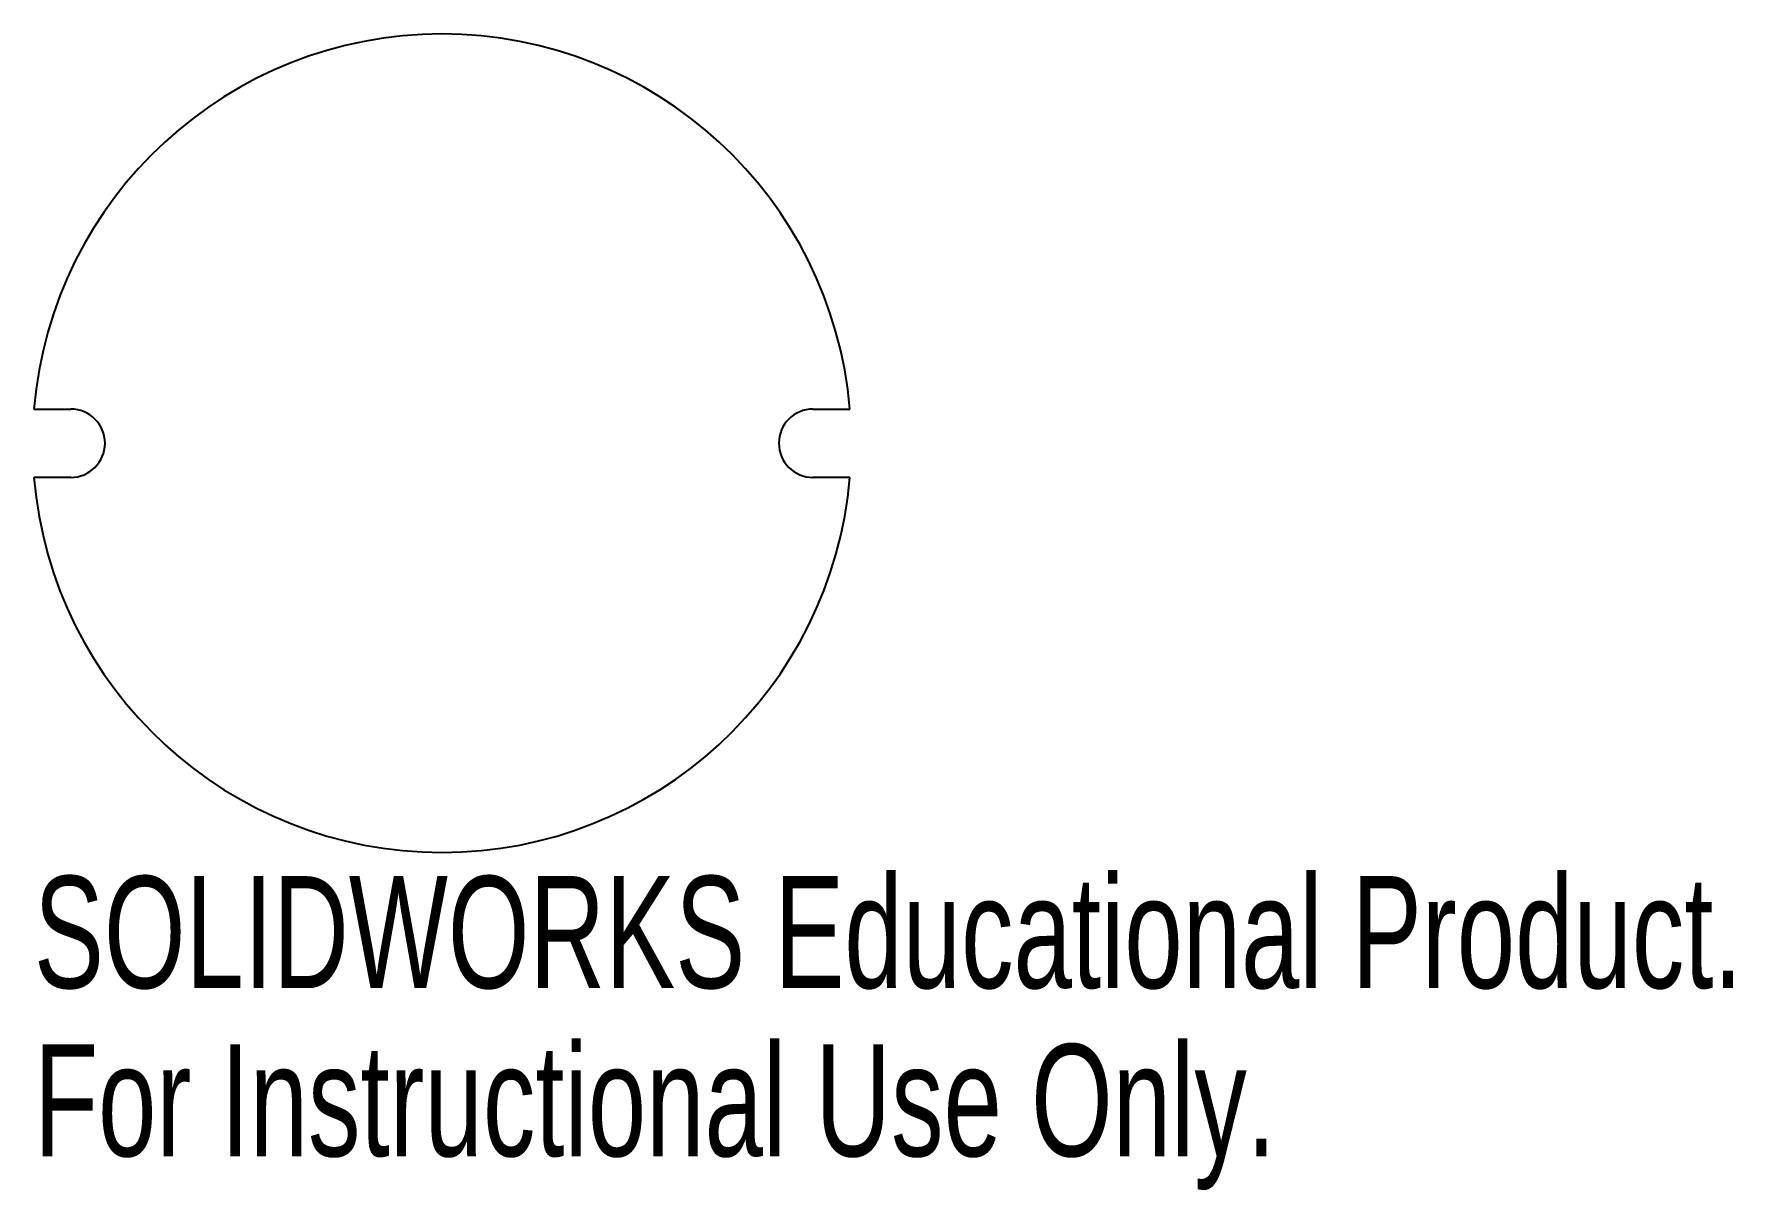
# Model space of a CAD drawing. Header units: inches. Extents: x -0.69 to 2.19, y -1.27 to 0.7.
import ezdxf

# ---------------------------------------------------------------- set-up
doc = ezdxf.new("R2010")
doc.units = ezdxf.units.IN
doc.header["$MEASUREMENT"] = 0
doc.styles.add('SLDTEXTSTYLE0', font='TXT', dxfattribs={"width": 0.7})

msp = doc.modelspace()

# ---------------------------------------------------------------- linework, layer by layer
at = {"color": 7, "linetype": 'Continuous', "lineweight": 25}
for p, q in [((-0.6926, 0.058), (-0.63, 0.058)), ((0.63, 0.058), (0.6926, 0.058)), ((-0.63, -0.058), (-0.6926, -0.058)), ((0.6926, -0.058), (0.63, -0.058))]:
    msp.add_line(p, q, dxfattribs=at)
for centre, radius, start, end in [((0, 0), 0.695, 4.7871, 175.2129), ((-0.63, 0), 0.058, 270, 90), ((0.63, 0), 0.058, 90, 270), ((0, 0), 0.695, 184.7871, 355.2129)]:
    msp.add_arc(centre, radius, start, end, dxfattribs=at)

# ---------------------------------------------------------------- texts
at = {"color": 7, "linetype": 'Continuous', "char_height": 0.1903, "attachment_point": 1, "style": 'SLDTEXTSTYLE0'}
for s, insert in [('SOLIDWORKS Educational Product.', (-0.6926, -0.7351)), ('For Instructional Use Only.', (-0.6926, -1.0206))]:
    msp.add_mtext(s, dxfattribs=dict(at, insert=insert))

doc.saveas('drawing.dxf')
